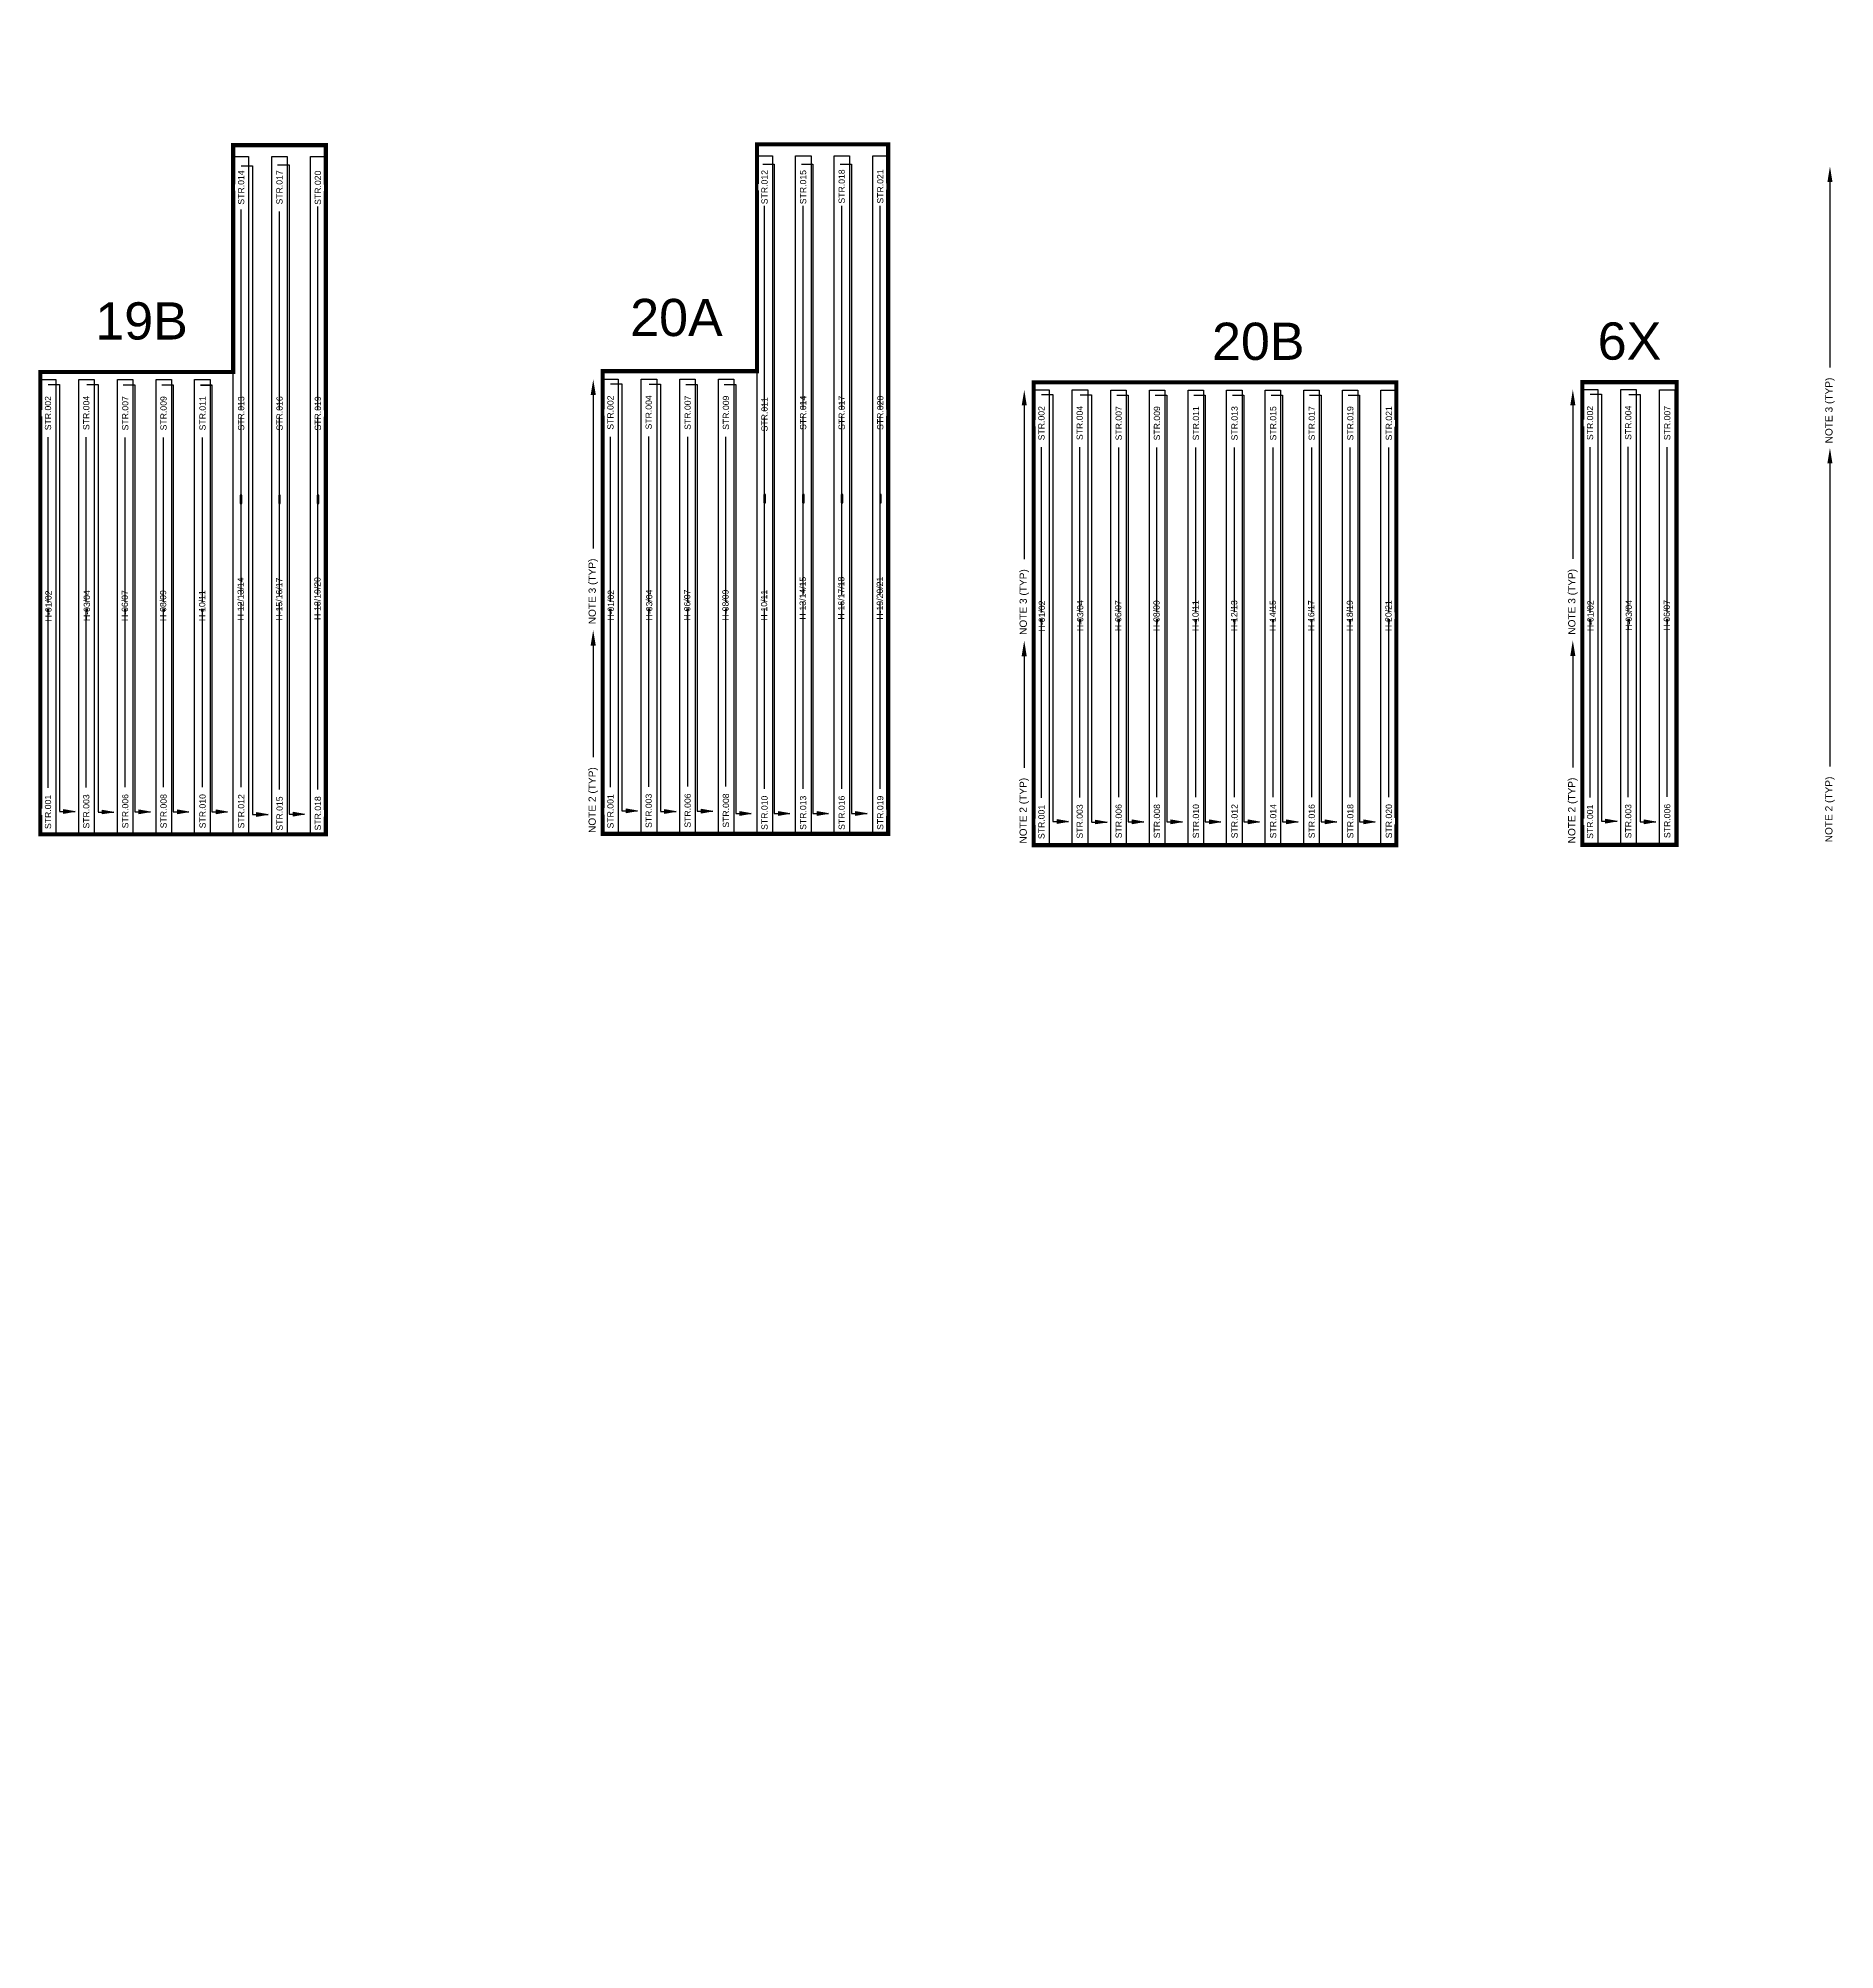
# Model space of a CAD drawing. Header units: inches. Extents: x -4 to 3761, y -12 to 63679.
# Drawn here: x 924 to 1793, y 912 to 1836 of the extents above; entities that cross this region are included whole.
import ezdxf
from ezdxf import colors
from ezdxf.entities.mleader import LeaderData, LeaderLine
from ezdxf.enums import TextEntityAlignment as Align
from ezdxf.math import Vec2, Vec3

# ---------------------------------------------------------------- set-up
doc = ezdxf.new("R2010")
doc.units = ezdxf.units.IN
doc.header["$MEASUREMENT"] = 0
for name, color, linetype in [('E-TEXT', 7, 'Continuous'), ('G-ANNO-TEXT', 1, 'Continuous'), ('JINKO', 210, 'Continuous'), ('PV-LBD ARCHETYPES', 7, 'Continuous'), ('PVcase PV Modules (optimised)', 142, 'Continuous')]:
    doc.layers.add(name, color=color, linetype=linetype)
doc.styles.add('NEI-A', font='arial.ttf')

# ---------------------------------------------------------------- blocks, each defined once
blk = doc.blocks.new('1P87@52DEG F TR ID3 PVBlock')
at = {"layer": 'PVcase PV Modules (optimised)', "color": 0}
for points in [[(0, 0, 0), (0, -327.727, 0), (-7.461, -327.727, 0), (-7.461, 0, 0)], [(-4.10355, -167.724, 0), (-3.35745, -167.724, 0), (-3.35745, -163.724, 0), (-4.10355, -163.724, 0)]]:
    blk.add_polyline3d(points, close=True, dxfattribs=at)
blk.add_polyline3d([(-3.543975, -165.910525, 0), (-3.543975, -165.537475, 0), (-3.7305, -165.724, 0), (-3.917025, -165.537475, 0), (-3.917025, -165.910525, 0)], dxfattribs=at)
blk = doc.blocks.new('1P58@52DEG F TR ID3 PVBlock')
at = {"layer": 'PVcase PV Modules (optimised)', "color": 0}
for points in [[(0, 0, 0), (0, -219.818, 0), (-7.461, -219.818, 0), (-7.461, 0, 0)], [(-4.10355, -111.909, 0), (-3.35745, -111.909, 0), (-3.35745, -107.909, 0), (-4.10355, -107.909, 0)]]:
    blk.add_polyline3d(points, close=True, dxfattribs=at)
blk.add_polyline3d([(-3.543975, -110.095525, 0), (-3.543975, -109.722475, 0), (-3.7305, -109.909, 0), (-3.917025, -109.722475, 0), (-3.917025, -110.095525, 0)], dxfattribs=at)
blk = doc.blocks.new('_ClosedBlank')
at = {"color": 0, "linetype": 'ByBlock', "lineweight": -2}
for p, q in [((-1, 0.17), (0, 0)), ((-1, 0.17), (-1, -0.17)), ((0, 0), (-1, -0.17))]:
    blk.add_line(p, q, dxfattribs=at)
blk = doc.blocks.new('AR')
h = blk.add_hatch(color=256)
h.dxf.hatch_style = 1
h.paths.add_polyline_path([(0, 0.03), (0, -0.03), (0.18, 0)])
at = {"xscale": 0.1800047113158301, "yscale": 0.1800047113158301, "zscale": 0.1800047113158301}
blk.add_blockref('_ClosedBlank', (0.18, 0), dxfattribs=at)

msp = doc.modelspace()

# ---------------------------------------------------------------- linework, layer by layer
at = {"const_width": 2}
for points, elevation in [([(1063.49, 1784.51), (1018.73, 1784.51), (1018.73, 1674.92), (925.47, 1674.92), (925.47, 1451.38), (1063.49, 1451.38)], 0), ([(1335.37, 1784.94), (1271.96, 1784.94), (1271.96, 1675.31), (1197.35, 1675.31), (1197.35, 1451.66), (1335.37, 1451.66)], 0), ([(1405.71, 1446.2), (1581.04, 1446.2), (1581.04, 1669.85), (1405.71, 1669.85)], 5.56), ([(1670.91, 1446.31), (1716.55, 1446.31), (1716.55, 1669.96), (1670.91, 1669.96)], 5.56)]:
    msp.add_lwpolyline(points, close=True, dxfattribs=dict(at, elevation=elevation))
at = {"layer": 'E-TEXT'}
for p, q in [((1040.22, 1775.07, 0), (1045.71, 1775.07, 0)), ((1045.71, 1775.07, 0), (1045.71, 1461.2, 0)), ((1022.57, 1474.19, 0), (1022.57, 1753.38, 0)), ((1041.16, 1473.08, 0), (1041.16, 1752.43, 0)), ((1059.67, 1473.08, 0), (1059.67, 1754.91, 0)), ((1275.59, 1473.37, 0), (1275.59, 1755.2, 0)), ((1294.24, 1473.37, 0), (1294.24, 1755.2, 0)), ((1312.89, 1473.37, 0), (1312.89, 1755.2, 0)), ((1331.55, 1473.37, 0), (1331.55, 1755.2, 0)), ((929.24, 1668.85, 0), (934.73, 1668.85, 0)), ((934.73, 1668.85, 0), (934.73, 1462.54, 0)), ((947.89, 1668.77, 0), (953.39, 1668.77, 0)), ((953.39, 1668.77, 0), (953.39, 1462.25, 0)), ((965.61, 1668.6, 0), (971.11, 1668.6, 0)), ((971.11, 1668.6, 0), (971.11, 1462.37, 0)), ((984.26, 1668.6, 0), (989.76, 1668.6, 0)), ((1002.91, 1668.6, 0), (1008.41, 1668.6, 0)), ((1002.91, 1668.55, 0), (1008.41, 1668.55, 0)), ((1008.41, 1668.6, 0), (1008.41, 1462.37, 0)), ((1201.12, 1669.14, 0), (1206.61, 1669.14, 0)), ((1206.61, 1669.14, 0), (1206.61, 1462.83, 0)), ((1219.77, 1669.05, 0), (1225.27, 1669.05, 0)), ((1225.27, 1669.05, 0), (1225.27, 1462.54, 0)), ((1237.49, 1668.89, 0), (1242.99, 1668.89, 0)), ((1242.99, 1668.89, 0), (1242.99, 1462.65, 0)), ((1256.14, 1668.9, 0), (1261.64, 1668.9, 0)), ((1409.48, 1664.01, 5.56), (1414.98, 1664.01, 5.56)), ((1414.98, 1664.01, 5.56), (1414.98, 1457.7, 5.56)), ((1428.14, 1663.92, 5.56), (1433.63, 1663.92, 5.56)), ((1433.63, 1663.92, 5.56), (1433.63, 1457.41, 5.56)), ((1445.85, 1663.76, 5.56), (1451.35, 1663.76, 5.56)), ((1451.35, 1663.76, 5.56), (1451.35, 1457.52, 5.56)), ((1464.5, 1663.76, 5.56), (1470, 1663.76, 5.56)), ((1483.16, 1663.76, 5.56), (1488.65, 1663.76, 5.56)), ((1488.65, 1663.76, 5.56), (1488.65, 1457.52, 5.56)), ((1501.81, 1663.76, 5.56), (1507.31, 1663.76, 5.56)), ((1520.46, 1663.76, 5.56), (1525.96, 1663.76, 5.56)), ((1539.11, 1663.76, 5.56), (1544.61, 1663.76, 5.56)), ((1557.76, 1663.76, 5.56), (1563.26, 1663.76, 5.56)), ((1674.68, 1664.12, 5.56), (1680.18, 1664.12, 5.56)), ((1680.18, 1664.12, 5.56), (1680.18, 1457.81, 5.56)), ((1693.34, 1664.03, 5.56), (1698.84, 1664.03, 5.56)), ((1698.84, 1664.03, 5.56), (1698.84, 1457.52, 5.56)), ((1716.55, 1663.87, 5.56), (1716.55, 1457.63, 5.56)), ((929.22, 1473.88, 0), (929.22, 1643.33, 0)), ((947.71, 1474.13, 0), (947.71, 1643.44, 0)), ((966.55, 1474.25, 0), (966.55, 1643.28, 0)), ((985.06, 1474.25, 0), (985.06, 1643.28, 0)), ((1003.92, 1474.25, 0), (1003.92, 1643.28, 0)), ((1201.1, 1474.17, 0), (1201.1, 1643.62, 0)), ((1219.59, 1474.42, 0), (1219.59, 1643.72, 0)), ((1238.43, 1474.54, 0), (1238.43, 1643.56, 0)), ((1256.94, 1474.54, 0), (1256.94, 1643.56, 0)), ((1409.46, 1469.04, 5.56), (1409.46, 1638.49, 5.56)), ((1427.95, 1469.29, 5.56), (1427.95, 1638.6, 5.56)), ((1446.79, 1469.41, 5.56), (1446.79, 1638.43, 5.56)), ((1465.3, 1469.41, 5.56), (1465.3, 1638.43, 5.56)), ((1484.16, 1469.41, 5.56), (1484.16, 1638.43, 5.56)), ((1502.81, 1469.41, 5.56), (1502.81, 1638.43, 5.56)), ((1521.47, 1469.41, 5.56), (1521.47, 1638.43, 5.56)), ((1540.12, 1469.41, 5.56), (1540.12, 1638.43, 5.56)), ((1558.77, 1469.41, 5.56), (1558.77, 1638.43, 5.56)), ((1577.42, 1469.41, 5.56), (1577.42, 1638.43, 5.56)), ((1674.67, 1469.15, 5.56), (1674.67, 1638.6, 5.56)), ((1693.15, 1469.4, 5.56), (1693.15, 1638.71, 5.56)), ((1711.99, 1469.52, 5.56), (1711.99, 1638.54, 5.56)), ((934.73, 1462.5, 0), (942.29, 1462.5, 0)), ((953.39, 1462.21, 0), (960.95, 1462.21, 0)), ((971.11, 1462.32, 0), (978.67, 1462.32, 0)), ((1008.41, 1462.32, 0), (1015.97, 1462.32, 0)), ((1045.71, 1461.16, 0), (1053.27, 1461.16, 0)), ((1206.61, 1462.79, 0), (1214.17, 1462.79, 0)), ((1225.27, 1462.49, 0), (1232.83, 1462.49, 0)), ((1242.99, 1462.61, 0), (1250.54, 1462.61, 0)), ((1414.98, 1457.66, 5.56), (1422.54, 1457.66, 5.56)), ((1433.63, 1457.36, 5.56), (1441.19, 1457.36, 5.56)), ((1451.35, 1457.48, 5.56), (1458.91, 1457.48, 5.56)), ((1488.65, 1457.48, 5.56), (1496.21, 1457.48, 5.56)), ((1680.18, 1457.77, 5.56), (1687.74, 1457.77, 5.56)), ((1698.84, 1457.47, 5.56), (1706.39, 1457.47, 5.56))]:
    msp.add_line(p, q, dxfattribs=at)

# ---------------------------------------------------------------- block references
at = {"layer": 'E-TEXT', "xscale": 30.78777906583937, "yscale": 30.78777906583937, "zscale": 30.78777906583937}
for p in [(936.75, 1462.5, 0), (955.41, 1462.21, 0), (973.12, 1462.32, 0), (1010.43, 1462.32, 0), (1047.73, 1461.16, 0), (1208.63, 1462.79, 0), (1227.29, 1462.49, 0), (1245, 1462.61, 0), (1416.99, 1457.66, 5.56), (1435.65, 1457.36, 5.56), (1453.37, 1457.48, 5.56), (1490.67, 1457.48, 5.56), (1682.19, 1457.77, 5.56), (1700.85, 1457.47, 5.56)]:
    msp.add_blockref('AR', p, dxfattribs=at)
at = {"layer": 'JINKO'}
for name, p in [('1P87@52DEG F TR ID3 PVBlock', (1026.19, 1779.04, 0)), ('1P87@52DEG F TR ID3 PVBlock', (1044.84, 1779.04, 0)), ('1P87@52DEG F TR ID3 PVBlock', (1063.49, 1779.04, 0)), ('1P87@52DEG F TR ID3 PVBlock', (1279.42, 1779.39, 0)), ('1P87@52DEG F TR ID3 PVBlock', (1298.07, 1779.39, 0)), ('1P87@52DEG F TR ID3 PVBlock', (1316.72, 1779.39, 0)), ('1P87@52DEG F TR ID3 PVBlock', (1335.37, 1779.39, 0)), ('1P58@52DEG F TR ID3 PVBlock', (932.93, 1671.19, 0)), ('1P58@52DEG F TR ID3 PVBlock', (951.58, 1671.19, 0)), ('1P58@52DEG F TR ID3 PVBlock', (970.23, 1671.19, 0)), ('1P58@52DEG F TR ID3 PVBlock', (988.88, 1671.19, 0)), ('1P58@52DEG F TR ID3 PVBlock', (1007.54, 1671.19, 0)), ('1P58@52DEG F TR ID3 PVBlock', (1204.81, 1671.48, 0)), ('1P58@52DEG F TR ID3 PVBlock', (1223.46, 1671.48, 0)), ('1P58@52DEG F TR ID3 PVBlock', (1242.11, 1671.48, 0)), ('1P58@52DEG F TR ID3 PVBlock', (1260.76, 1671.48, 0)), ('1P58@52DEG F TR ID3 PVBlock', (1413.17, 1666.24, 5.56)), ('1P58@52DEG F TR ID3 PVBlock', (1431.82, 1666.24, 5.56)), ('1P58@52DEG F TR ID3 PVBlock', (1450.48, 1666.13, 5.56)), ('1P58@52DEG F TR ID3 PVBlock', (1469.13, 1666.13, 5.56)), ('1P58@52DEG F TR ID3 PVBlock', (1487.78, 1666.13, 5.56)), ('1P58@52DEG F TR ID3 PVBlock', (1506.43, 1666.13, 5.56)), ('1P58@52DEG F TR ID3 PVBlock', (1525.08, 1666.13, 5.56)), ('1P58@52DEG F TR ID3 PVBlock', (1543.74, 1666.13, 5.56)), ('1P58@52DEG F TR ID3 PVBlock', (1562.39, 1666.13, 5.56)), ('1P58@52DEG F TR ID3 PVBlock', (1581.04, 1666.13, 5.56)), ('1P58@52DEG F TR ID3 PVBlock', (1678.37, 1666.35, 5.56)), ('1P58@52DEG F TR ID3 PVBlock', (1697.02, 1666.35, 5.56)), ('1P58@52DEG F TR ID3 PVBlock', (1715.68, 1666.24, 5.56))]:
    msp.add_blockref(name, p, dxfattribs=at)

# ---------------------------------------------------------------- texts
at = {"layer": 'PV-LBD ARCHETYPES', "style": 'NEI-A'}
for s, p in [('20A', (1210.64, 1692.23, 0)), ('19B', (952.06, 1690.57, 0)), ('20B', (1491.91, 1680.72, 0))]:
    msp.add_text(s, height=18, dxfattribs=at).set_placement(p)
msp.add_text('6X', height=18, dxfattribs=at).set_placement((1693.73, 1689.84, 0), align=Align.MIDDLE_CENTER)

# ---------------------------------------------------------------- leaders
at = {"layer": 'G-ANNO-TEXT'}
ml = msp.add_multileader_mtext('Standard', dxfattribs=at)
ml.set_content('NOTE 3 (TYP)', color=256, style='NEI-A')
ml.set_leader_properties()
ml.build(insert=Vec2(0, 0))
ml.multileader.update_dxf_attribs({"dogleg_length": 0.0625, "arrow_head_size": 7.5, "scale": 60})
ctx = ml.context
ctx.base_point, ctx.scale, ctx.char_height, ctx.arrow_head_size, ctx.landing_gap_size, ctx.plane_origin, ctx.plane_x_axis, ctx.plane_y_axis = Vec3(1790.64, 1634.99, 5.56), 60, 3.5, 7.5, 5.4, Vec3(1868.77, 1565.72, 5.56), Vec3(0, 1), Vec3(-1, 0)
notes = []
notes.append((ctx, [(1, (1, 1, 0), (1790.64, 1680.78, 5.56), (0, -1), 3.75, [(0, [(1790.64, 1774.19, 5.56)], 0, [])])]))
ctx.mtext.insert, ctx.mtext.text_direction, ctx.mtext.rotation, ctx.mtext.width, ctx.mtext.flow_direction = Vec3(1788.37, 1640.39, 5.56), Vec3(0, 1), 1.570796, 1027, 5
ml = msp.add_multileader_mtext('Standard', dxfattribs=at)
ml.set_content('NOTE 3 (TYP)', color=256, style='NEI-A')
ml.set_leader_properties()
ml.build(insert=Vec2(0, 0))
ml.multileader.update_dxf_attribs({"dogleg_length": 0.0625, "arrow_head_size": 7.5, "scale": 60})
ctx = ml.context
ctx.base_point, ctx.scale, ctx.char_height, ctx.arrow_head_size, ctx.landing_gap_size, ctx.plane_origin, ctx.plane_x_axis, ctx.plane_y_axis = Vec3(1192.78, 1547.53, 0), 60, 3.5, 7.5, 5.4, Vec3(1270.91, 1478.26, 0), Vec3(0, 1), Vec3(-1, 0)
notes.append((ctx, [(1, (1, 1, 0), (1192.78, 1593.31, 0), (0, -1), 3.75, [(0, [(1192.78, 1671.34, 0)], 0, [])])]))
ctx.mtext.insert, ctx.mtext.text_direction, ctx.mtext.rotation, ctx.mtext.width, ctx.mtext.flow_direction = Vec3(1190.51, 1552.93, 0), Vec3(0, 1), 1.570796, 1027, 5
ml = msp.add_multileader_mtext('Standard', dxfattribs=at)
ml.set_content('NOTE 3 (TYP)', color=256, style='NEI-A')
ml.set_leader_properties()
ml.build(insert=Vec2(0, 0))
ml.multileader.update_dxf_attribs({"dogleg_length": 0.0625, "arrow_head_size": 7.5, "scale": 60})
ctx = ml.context
ctx.base_point, ctx.scale, ctx.char_height, ctx.arrow_head_size, ctx.landing_gap_size, ctx.plane_origin, ctx.plane_x_axis, ctx.plane_y_axis = Vec3(1401.14, 1542.4, 5.56), 60, 3.5, 7.5, 5.4, Vec3(1479.28, 1473.13, 5.56), Vec3(0, 1), Vec3(-1, 0)
notes.append((ctx, [(1, (1, 1, 0), (1401.14, 1588.19, 5.56), (0, -1), 3.75, [(0, [(1401.14, 1666.21, 5.56)], 0, [])])]))
ctx.mtext.insert, ctx.mtext.text_direction, ctx.mtext.rotation, ctx.mtext.width, ctx.mtext.flow_direction = Vec3(1398.88, 1547.8, 5.56), Vec3(0, 1), 1.570796, 1027, 5
ml = msp.add_multileader_mtext('Standard', dxfattribs=at)
ml.set_content('NOTE 3 (TYP)', color=256, style='NEI-A')
ml.set_leader_properties()
ml.build(insert=Vec2(0, 0))
ml.multileader.update_dxf_attribs({"dogleg_length": 0.0625, "arrow_head_size": 7.5, "scale": 60})
ctx = ml.context
ctx.base_point, ctx.scale, ctx.char_height, ctx.arrow_head_size, ctx.landing_gap_size, ctx.plane_origin, ctx.plane_x_axis, ctx.plane_y_axis = Vec3(1666.34, 1542.51, 5.56), 60, 3.5, 7.5, 5.4, Vec3(1744.48, 1473.24, 5.56), Vec3(0, 1), Vec3(-1, 0)
notes.append((ctx, [(1, (1, 1, 0), (1666.34, 1588.3, 5.56), (0, -1), 3.75, [(0, [(1666.34, 1666.32, 5.56)], 0, [])])]))
ctx.mtext.insert, ctx.mtext.text_direction, ctx.mtext.rotation, ctx.mtext.width, ctx.mtext.flow_direction = Vec3(1664.08, 1547.91, 5.56), Vec3(0, 1), 1.570796, 1027, 5
ml = msp.add_multileader_mtext('Standard', dxfattribs=at)
ml.set_content('NOTE 3 (TYP)', color=256, style='NEI-A')
ml.set_leader_properties()
ml.build(insert=Vec2(0, 0))
ml.multileader.update_dxf_attribs({"dogleg_length": 0.0625, "arrow_head_size": 7.5, "scale": 60})
ctx = ml.context
ctx.base_point, ctx.scale, ctx.char_height, ctx.arrow_head_size, ctx.landing_gap_size, ctx.plane_origin, ctx.plane_x_axis, ctx.plane_y_axis = Vec3(1136.69, 274.89), 60, 3.5, 7.5, 5.4, Vec3(1214.82, 205.62), Vec3(0, 1), Vec3(-1, 0)
notes.append((ctx, [(1, (1, 1, 0), (1136.69, 320.68), (0, -1), 3.75, [(0, [(1136.69, 414.09)], 0, [])])]))
ctx.mtext.insert, ctx.mtext.text_direction, ctx.mtext.rotation, ctx.mtext.width, ctx.mtext.flow_direction = Vec3(1134.42, 280.29), Vec3(0, 1), 1.570796, 1027, 5
ml = msp.add_multileader_mtext('Standard', dxfattribs=at)
ml.set_content('NOTE 2 (TYP)', color=256, style='NEI-A')
ml.set_leader_properties()
ml.build(insert=Vec2(0, 0))
ml.multileader.update_dxf_attribs({"dogleg_length": 0.0625, "arrow_head_size": 7.5, "scale": 60})
ctx = ml.context
ctx.base_point, ctx.scale, ctx.char_height, ctx.arrow_head_size, ctx.landing_gap_size, ctx.plane_origin, ctx.plane_x_axis, ctx.plane_y_axis = Vec3(1192.76, 1446.68, 0), 60, 3.5, 7.5, 5.4, Vec3(1270.9, 1377.41, 0), Vec3(0, 1), Vec3(-1, 0)
notes.append((ctx, [(1, (1, 1, 0), (1192.76, 1492.46, 0), (0, -1), 3.75, [(0, [(1192.76, 1550.15, 0)], 0, [])])]))
ctx.mtext.insert, ctx.mtext.text_direction, ctx.mtext.rotation, ctx.mtext.width, ctx.mtext.flow_direction = Vec3(1190.5, 1452.08, 0), Vec3(0, 1), 1.570796, 55.295, 5
ml = msp.add_multileader_mtext('Standard', dxfattribs=at)
ml.set_content('NOTE 2 (TYP)', color=256, style='NEI-A')
ml.set_leader_properties()
ml.build(insert=Vec2(0, 0))
ml.multileader.update_dxf_attribs({"dogleg_length": 0.0625, "arrow_head_size": 7.5, "scale": 60})
ctx = ml.context
ctx.base_point, ctx.scale, ctx.char_height, ctx.arrow_head_size, ctx.landing_gap_size, ctx.plane_origin, ctx.plane_x_axis, ctx.plane_y_axis = Vec3(1401.12, 1441.55, 5.56), 60, 3.5, 7.5, 5.4, Vec3(1479.26, 1372.28, 5.56), Vec3(0, 1), Vec3(-1, 0)
notes.append((ctx, [(1, (1, 1, 0), (1401.12, 1487.33, 5.56), (0, -1), 3.75, [(0, [(1401.12, 1545.02, 5.56)], 0, [])])]))
ctx.mtext.insert, ctx.mtext.text_direction, ctx.mtext.rotation, ctx.mtext.width, ctx.mtext.flow_direction = Vec3(1398.86, 1446.95, 5.56), Vec3(0, 1), 1.570796, 55.295, 5
ml = msp.add_multileader_mtext('Standard', dxfattribs=at)
ml.set_content('NOTE 2 (TYP)', color=256, style='NEI-A')
ml.set_leader_properties()
ml.build(insert=Vec2(0, 0))
ml.multileader.update_dxf_attribs({"dogleg_length": 0.0625, "arrow_head_size": 7.5, "scale": 60})
ctx = ml.context
ctx.base_point, ctx.scale, ctx.char_height, ctx.arrow_head_size, ctx.landing_gap_size, ctx.plane_origin, ctx.plane_x_axis, ctx.plane_y_axis = Vec3(1666.33, 1441.66, 5.56), 60, 3.5, 7.5, 5.4, Vec3(1744.46, 1372.39, 5.56), Vec3(0, 1), Vec3(-1, 0)
notes.append((ctx, [(1, (1, 1, 0), (1666.33, 1487.44, 5.56), (0, -1), 3.75, [(0, [(1666.33, 1545.13, 5.56)], 0, [])])]))
ctx.mtext.insert, ctx.mtext.text_direction, ctx.mtext.rotation, ctx.mtext.width, ctx.mtext.flow_direction = Vec3(1664.06, 1447.06, 5.56), Vec3(0, 1), 1.570796, 55.295, 5
ml = msp.add_multileader_mtext('Standard', dxfattribs=at)
ml.set_content('NOTE 2 (TYP)', color=256, style='NEI-A')
ml.set_leader_properties()
ml.build(insert=Vec2(0, 0))
ml.multileader.update_dxf_attribs({"dogleg_length": 0.0625, "arrow_head_size": 7.5, "scale": 60})
ctx = ml.context
ctx.base_point, ctx.scale, ctx.char_height, ctx.arrow_head_size, ctx.landing_gap_size, ctx.plane_origin, ctx.plane_x_axis, ctx.plane_y_axis = Vec3(1790.62, 1442.16, 5.56), 60, 3.5, 7.5, 5.4, Vec3(1868.75, 1372.89, 5.56), Vec3(0, 1), Vec3(-1, 0)
notes.append((ctx, [(1, (1, 1, 0), (1790.62, 1487.94, 5.56), (0, -1), 3.75, [(0, [(1790.62, 1638.17, 5.56)], 0, [])])]))
ctx.mtext.insert, ctx.mtext.text_direction, ctx.mtext.rotation, ctx.mtext.width, ctx.mtext.flow_direction = Vec3(1788.35, 1447.56, 5.56), Vec3(0, 1), 1.570796, 55.295, 5
ml = msp.add_multileader_mtext('Standard', dxfattribs=at)
ml.set_content('NOTE 2 (TYP)', color=256, style='NEI-A')
ml.set_leader_properties()
ml.build(insert=Vec2(0, 0))
ml.multileader.update_dxf_attribs({"dogleg_length": 0.0625, "arrow_head_size": 7.5, "scale": 60})
ctx = ml.context
ctx.base_point, ctx.scale, ctx.char_height, ctx.arrow_head_size, ctx.landing_gap_size, ctx.plane_origin, ctx.plane_x_axis, ctx.plane_y_axis = Vec3(1136.67, 82.06), 60, 3.5, 7.5, 5.4, Vec3(1214.8, 12.79), Vec3(0, 1), Vec3(-1, 0)
notes.append((ctx, [(1, (1, 1, 0), (1136.67, 127.84), (0, -1), 3.75, [(0, [(1136.67, 278.06)], 0, [])])]))
ctx.mtext.insert, ctx.mtext.text_direction, ctx.mtext.rotation, ctx.mtext.width, ctx.mtext.flow_direction = Vec3(1134.4, 87.46), Vec3(0, 1), 1.570796, 55.295, 5
for ctx, leaders in notes:
    for number, flags, end, landing, length, lines in leaders:
        leader = LeaderData()
        leader.index, (leader.has_last_leader_line, leader.has_dogleg_vector, leader.attachment_direction) = number, flags
        leader.last_leader_point, leader.dogleg_vector, leader.dogleg_length = Vec3(end), Vec3(landing), length
        for number, points, colour, breaks in lines:
            line = LeaderLine()
            line.index, line.vertices, line.color, line.breaks = number, Vec3.list(points), colors.encode_raw_color(colour), breaks
            leader.lines.append(line)
        ctx.leaders.append(leader)

# ---------------------------------------------------------------- next in the draw order: texts
at = {"layer": 'G-ANNO-TEXT', "char_height": 3, "attachment_point": 5, "rotation": 90, "style": 'NEI-A', "bg_fill": 3, "box_fill_scale": 1.5, "bg_fill_color": 256, "bg_fill_transparency": 0}
for s, width, insert in [('STR.014', 0.0963, (1022.57, 1764.05, 0)), ('STR.017', 0.0823, (1041.09, 1764.1, 0)), ('STR.020', 0.0963, (1059.67, 1763.94, 0)), ('STR.012', 0.0963, (1275.59, 1764.23, 0)), ('STR.015', 0.0963, (1294.24, 1764.23, 0)), ('STR.018', 0.0963, (1312.89, 1764.54, 0)), ('STR.021', 0.0963, (1331.55, 1764.54, 0)), ('STR.004', 0.0963, (947.71, 1655.08, 0)), ('STR.002', 0.0963, (1201.1, 1655.26, 0)), ('STR.004', 0.0963, (1219.59, 1655.37, 0)), ('STR.007', 0.0963, (1238.43, 1655.2, 0)), ('STR.009', 0.0963, (1256.94, 1655.2, 0)), ('STR.014', 0.0963, (1294.24, 1655.14, 0)), ('STR.017', 0.0963, (1312.89, 1655.14, 0)), ('STR.020', 0.0963, (1331.55, 1655.14, 0)), ('STR.002', 0.0963, (929.22, 1654.97, 0)), ('STR.007', 0.0963, (966.55, 1654.92, 0)), ('STR.009', 0.0963, (985.06, 1654.92, 0)), ('STR.011', 0.0963, (1003.92, 1654.92, 0)), ('STR.013', 0.0963, (1022.57, 1654.86, 0)), ('STR.016', 0.0963, (1041.16, 1654.86, 0)), ('STR.019', 0.0963, (1059.67, 1654.85, 0)), ('STR.011', 0.0963, (1275.59, 1654.44, 0)), ('STR.002', 0.0963, (1409.46, 1650.13, 5.56)), ('STR.004', 0.0963, (1427.95, 1650.24, 5.56)), ('STR.007', 0.0963, (1446.79, 1650.08, 5.56)), ('STR.009', 0.0963, (1465.3, 1650.08, 5.56)), ('STR.011', 0.0963, (1484.16, 1650.08, 5.56)), ('STR.013', 0.0963, (1502.81, 1650.08, 5.56)), ('STR.015', 0.0963, (1521.47, 1650.08, 5.56)), ('STR.017', 0.0963, (1540.12, 1650.08, 5.56)), ('STR.019', 0.0963, (1558.77, 1650.08, 5.56)), ('STR.021', 0.0963, (1577.42, 1650.08, 5.56)), ('STR.002', 0.0963, (1674.67, 1650.24, 5.56)), ('STR.004', 0.0963, (1693.15, 1650.35, 5.56)), ('STR.007', 0.0963, (1711.99, 1650.19, 5.56)), ('STR.001', 0.0823, (929.22, 1462.24, 0)), ('STR.003', 0.0823, (947.71, 1462.49, 0)), ('STR.006', 0.0823, (966.55, 1462.61, 0)), ('STR.008', 0.0823, (985.06, 1462.61, 0)), ('STR.018', 0.0963, (1059.67, 1461.55, 0)), ('STR.001', 0.0823, (1201.1, 1462.53, 0)), ('STR.003', 0.0823, (1219.59, 1462.78, 0)), ('STR.006', 0.0823, (1238.43, 1462.9, 0)), ('STR.008', 0.0823, (1256.94, 1462.9, 0)), ('STR.001', 0.0823, (1409.46, 1457.4, 5.56)), ('STR.003', 0.0823, (1427.95, 1457.65, 5.56)), ('STR.006', 0.0823, (1446.79, 1457.77, 5.56)), ('STR.008', 0.0823, (1465.3, 1457.77, 5.56)), ('STR.012', 0.0823, (1502.81, 1457.77, 5.56)), ('STR.001', 0.0823, (1674.67, 1457.51, 5.56)), ('STR.003', 0.0823, (1693.15, 1457.76, 5.56)), ('STR.006', 0.0823, (1711.99, 1457.88, 5.56))]:
    msp.add_mtext_dynamic_manual_height_columns(s, width=width, gutter_width=0.561, heights=[0], dxfattribs=dict(at, insert=insert))
at = {"layer": 'G-ANNO-TEXT', "char_height": 3, "width": 0.0823, "attachment_point": 5, "rotation": 90, "style": 'NEI-A', "bg_fill": 3, "box_fill_scale": 1.5, "bg_fill_color": 256, "bg_fill_transparency": 0}
for s, insert in [('H-12/13/14', (1022.36, 1565.2, 0)), ('H-15/16/17', (1040.95, 1565.12, 0)), ('H-18/19/20', (1059.46, 1565.38, 0)), ('H-13/14/15', (1294.04, 1565.56, 0)), ('H-16/17/18', (1312.69, 1565.56, 0)), ('H-19/20/21', (1331.34, 1565.56, 0)), ('H-01/02', (929.43, 1561.81, 0)), ('H-03/04', (947.97, 1561.96, 0)), ('H-06/07', (966.34, 1561.96, 0)), ('H-08/09', (984.85, 1561.96, 0)), ('H-10/11', (1003.71, 1561.96, 0)), ('H-01/02', (1201.31, 1562.09, 0)), ('H-03/04', (1219.84, 1562.24, 0)), ('H-06/07', (1238.22, 1562.24, 0)), ('H-08/09', (1256.73, 1562.24, 0)), ('H-10/11', (1275.38, 1562.13, 0)), ('H-01/02', (1409.67, 1556.96, 5.56)), ('H-03/04', (1428.21, 1557.11, 5.56)), ('H-06/07', (1446.59, 1557.11, 5.56)), ('H-08/09', (1465.1, 1557.11, 5.56)), ('H-10/11', (1483.96, 1557.11, 5.56)), ('H-12/13', (1502.61, 1557.11, 5.56)), ('H-14/15', (1521.26, 1557.11, 5.56)), ('H-16/17', (1539.91, 1557.11, 5.56)), ('H-18/19', (1558.56, 1557.11, 5.56)), ('H-20/21', (1577.22, 1557.11, 5.56)), ('H-01/02', (1674.87, 1557.07, 5.56)), ('H-03/04', (1693.41, 1557.23, 5.56)), ('H-06/07', (1711.79, 1557.23, 5.56))]:
    msp.add_mtext(s, dxfattribs=dict(at, insert=insert))

# ---------------------------------------------------------------- next in the draw order: linework, layer by layer
at = {"layer": 'E-TEXT'}
for p, q in [((1022.5, 1774.54, 0), (1028, 1774.54, 0)), ((1274.79, 1775.31, 0), (1280.29, 1775.31, 0)), ((1293.44, 1775.38, 0), (1298.94, 1775.38, 0)), ((1312.1, 1775.38, 0), (1317.59, 1775.38, 0)), ((989.76, 1668.6, 0), (989.76, 1462.37, 0)), ((1261.64, 1668.9, 0), (1261.64, 1461.49, 0)), ((1470, 1663.76, 5.56), (1470, 1457.52, 5.56)), ((1507.31, 1663.76, 5.56), (1507.31, 1457.52, 5.56)), ((989.76, 1462.32, 0), (997.32, 1462.32, 0)), ((1261.64, 1461.44, 0), (1269.2, 1461.44, 0)), ((1470, 1457.48, 5.56), (1477.56, 1457.48, 5.56)), ((1507.31, 1457.48, 5.56), (1514.86, 1457.48, 5.56))]:
    msp.add_line(p, q, dxfattribs=at)

# ---------------------------------------------------------------- next in the draw order: block references
at = {"layer": 'E-TEXT', "xscale": 30.78777906583937, "yscale": 30.78777906583937, "zscale": 30.78777906583937}
for p in [(991.78, 1462.32, 0), (1263.65, 1461.44, 0), (1472.02, 1457.48, 5.56), (1509.32, 1457.48, 5.56)]:
    msp.add_blockref('AR', p, dxfattribs=at)

# ---------------------------------------------------------------- next in the draw order: leaders
at = {"layer": 'G-ANNO-TEXT'}
ml = msp.add_multileader_mtext('Standard', dxfattribs=at)
ml.set_content('NOTE 3 (TYP)', color=256, style='NEI-A')
ml.set_leader_properties()
ml.build(insert=Vec2(0, 0))
ml.multileader.update_dxf_attribs({"dogleg_length": 0.0625, "arrow_head_size": 7.5, "scale": 60})
ctx = ml.context
ctx.base_point, ctx.scale, ctx.char_height, ctx.arrow_head_size, ctx.landing_gap_size, ctx.plane_origin, ctx.plane_x_axis, ctx.plane_y_axis = Vec3(960, 271.36), 60, 3.5, 7.5, 5.4, Vec3(1038.14, 202.09), Vec3(0, 1), Vec3(-1, 0)
notes = []
notes.append((ctx, [(1, (1, 1, 0), (960, 317.14), (0, -1), 3.75, [(0, [(960, 410.56)], 0, [])])]))
ctx.mtext.insert, ctx.mtext.text_direction, ctx.mtext.rotation, ctx.mtext.width, ctx.mtext.flow_direction = Vec3(957.74, 276.76), Vec3(0, 1), 1.570796, 1027, 5
ml = msp.add_multileader_mtext('Standard', dxfattribs=at)
ml.set_content('NOTE 2 (TYP)', color=256, style='NEI-A')
ml.set_leader_properties()
ml.build(insert=Vec2(0, 0))
ml.multileader.update_dxf_attribs({"dogleg_length": 0.0625, "arrow_head_size": 7.5, "scale": 60})
ctx = ml.context
ctx.base_point, ctx.scale, ctx.char_height, ctx.arrow_head_size, ctx.landing_gap_size, ctx.plane_origin, ctx.plane_x_axis, ctx.plane_y_axis = Vec3(959.99, 78.52), 60, 3.5, 7.5, 5.4, Vec3(1038.12, 9.25), Vec3(0, 1), Vec3(-1, 0)
notes.append((ctx, [(1, (1, 1, 0), (959.99, 124.3), (0, -1), 3.75, [(0, [(959.99, 274.53)], 0, [])])]))
ctx.mtext.insert, ctx.mtext.text_direction, ctx.mtext.rotation, ctx.mtext.width, ctx.mtext.flow_direction = Vec3(957.72, 83.92), Vec3(0, 1), 1.570796, 55.295, 5
for ctx, leaders in notes:
    for number, flags, end, landing, length, lines in leaders:
        leader = LeaderData()
        leader.index, (leader.has_last_leader_line, leader.has_dogleg_vector, leader.attachment_direction) = number, flags
        leader.last_leader_point, leader.dogleg_vector, leader.dogleg_length = Vec3(end), Vec3(landing), length
        for number, points, colour, breaks in lines:
            line = LeaderLine()
            line.index, line.vertices, line.color, line.breaks = number, Vec3.list(points), colors.encode_raw_color(colour), breaks
            leader.lines.append(line)
        ctx.leaders.append(leader)

# ---------------------------------------------------------------- next in the draw order: texts
at = {"layer": 'G-ANNO-TEXT', "char_height": 3, "attachment_point": 5, "rotation": 90, "style": 'NEI-A', "bg_fill": 3, "box_fill_scale": 1.5, "bg_fill_color": 256, "bg_fill_transparency": 0}
for s, width, insert in [('STR.010', 0.0823, (1003.92, 1462.61, 0)), ('STR.010', 0.0963, (1275.59, 1461.83, 0)), ('STR.010', 0.0823, (1484.16, 1457.77, 5.56)), ('STR.014', 0.0823, (1521.47, 1457.77, 5.56))]:
    msp.add_mtext_dynamic_manual_height_columns(s, width=width, gutter_width=0.561, heights=[0], dxfattribs=dict(at, insert=insert))

# ---------------------------------------------------------------- next in the draw order: linework, layer by layer
at = {"layer": 'E-TEXT'}
for p, q in [((1280.29, 1775.31, 0), (1280.29, 1461.49, 0)), ((1008.41, 1668.55, 0), (1008.41, 1462.31, 0)), ((1525.96, 1663.76, 5.56), (1525.96, 1457.52, 5.56)), ((1008.41, 1462.26, 0), (1015.97, 1462.26, 0)), ((1280.29, 1461.44, 0), (1287.85, 1461.44, 0)), ((1525.96, 1457.48, 5.56), (1533.52, 1457.48, 5.56))]:
    msp.add_line(p, q, dxfattribs=at)

# ---------------------------------------------------------------- next in the draw order: block references
at = {"layer": 'E-TEXT', "xscale": 30.78777906583937, "yscale": 30.78777906583937, "zscale": 30.78777906583937}
for p in [(1010.43, 1462.26, 0), (1282.31, 1461.44, 0), (1527.97, 1457.48, 5.56)]:
    msp.add_blockref('AR', p, dxfattribs=at)

# ---------------------------------------------------------------- next in the draw order: leaders
at = {"layer": 'G-ANNO-TEXT'}
ml = msp.add_multileader_mtext('Standard', dxfattribs=at)
ml.set_content('NOTE 3 (TYP)', color=256, style='NEI-A')
ml.set_leader_properties()
ml.build(insert=Vec2(0, 0))
ml.multileader.update_dxf_attribs({"dogleg_length": 0.0625, "arrow_head_size": 7.5, "scale": 60})
ctx = ml.context
ctx.base_point, ctx.scale, ctx.char_height, ctx.arrow_head_size, ctx.landing_gap_size, ctx.plane_origin, ctx.plane_x_axis, ctx.plane_y_axis = Vec3(1008.94, 697.26, -0.13), 60, 3.5, 7.5, 5.4, Vec3(1087.07, 627.99, -0.13), Vec3(0, 1), Vec3(-1, 0)
notes = []
notes.append((ctx, [(1, (1, 1, 0), (1008.94, 743.05, -0.13), (0, -1), 3.75, [(0, [(1008.94, 821.07, -0.13)], 0, [])])]))
ctx.mtext.insert, ctx.mtext.text_direction, ctx.mtext.rotation, ctx.mtext.width, ctx.mtext.flow_direction = Vec3(1006.67, 702.66, -0.13), Vec3(0, 1), 1.570796, 1027, 5
ml = msp.add_multileader_mtext('Standard', dxfattribs=at)
ml.set_content('NOTE 2 (TYP)', color=256, style='NEI-A')
ml.set_leader_properties()
ml.build(insert=Vec2(0, 0))
ml.multileader.update_dxf_attribs({"dogleg_length": 0.0625, "arrow_head_size": 7.5, "scale": 60})
ctx = ml.context
ctx.base_point, ctx.scale, ctx.char_height, ctx.arrow_head_size, ctx.landing_gap_size, ctx.plane_origin, ctx.plane_x_axis, ctx.plane_y_axis = Vec3(1008.92, 596.41, -0.13), 60, 3.5, 7.5, 5.4, Vec3(1087.06, 527.14, -0.13), Vec3(0, 1), Vec3(-1, 0)
notes.append((ctx, [(1, (1, 1, 0), (1008.92, 642.19, -0.13), (0, -1), 3.75, [(0, [(1008.92, 699.88, -0.13)], 0, [])])]))
ctx.mtext.insert, ctx.mtext.text_direction, ctx.mtext.rotation, ctx.mtext.width, ctx.mtext.flow_direction = Vec3(1006.66, 601.81, -0.13), Vec3(0, 1), 1.570796, 55.295, 5
for ctx, leaders in notes:
    for number, flags, end, landing, length, lines in leaders:
        leader = LeaderData()
        leader.index, (leader.has_last_leader_line, leader.has_dogleg_vector, leader.attachment_direction) = number, flags
        leader.last_leader_point, leader.dogleg_vector, leader.dogleg_length = Vec3(end), Vec3(landing), length
        for number, points, colour, breaks in lines:
            line = LeaderLine()
            line.index, line.vertices, line.color, line.breaks = number, Vec3.list(points), colors.encode_raw_color(colour), breaks
            leader.lines.append(line)
        ctx.leaders.append(leader)

# ---------------------------------------------------------------- next in the draw order: texts
at = {"layer": 'G-ANNO-TEXT', "char_height": 3, "attachment_point": 5, "rotation": 90, "style": 'NEI-A', "bg_fill": 3, "box_fill_scale": 1.5, "bg_fill_color": 256, "bg_fill_transparency": 0}
for s, width, insert in [('STR.012', 0.0823, (1022.57, 1462.55, 0)), ('STR.013', 0.0963, (1294.24, 1461.83, 0)), ('STR.016', 0.0823, (1540.12, 1457.77, 5.56))]:
    msp.add_mtext_dynamic_manual_height_columns(s, width=width, gutter_width=0.561, heights=[0], dxfattribs=dict(at, insert=insert))

# ---------------------------------------------------------------- next in the draw order: linework, layer by layer
at = {"layer": 'E-TEXT'}
for p, q in [((1028, 1774.54, 0), (1028, 1461.08, 0)), ((1298.94, 1775.38, 0), (1298.94, 1461.49, 0)), ((1544.61, 1663.76, 5.56), (1544.61, 1457.52, 5.56)), ((1028, 1461.04, 0), (1035.56, 1461.04, 0)), ((1298.94, 1461.44, 0), (1306.5, 1461.44, 0)), ((1544.61, 1457.48, 5.56), (1552.17, 1457.48, 5.56))]:
    msp.add_line(p, q, dxfattribs=at)

# ---------------------------------------------------------------- next in the draw order: block references
at = {"layer": 'E-TEXT', "xscale": 30.78777906583937, "yscale": 30.78777906583937, "zscale": 30.78777906583937}
for p in [(1030.02, 1461.04, 0), (1300.96, 1461.44, 0), (1546.63, 1457.48, 5.56)]:
    msp.add_blockref('AR', p, dxfattribs=at)

# ---------------------------------------------------------------- next in the draw order: texts
at = {"layer": 'G-ANNO-TEXT', "char_height": 3, "attachment_point": 5, "rotation": 90, "style": 'NEI-A', "bg_fill": 3, "box_fill_scale": 1.5, "bg_fill_color": 256, "bg_fill_transparency": 0}
for s, width, insert in [('STR.015', 0.0963, (1041.16, 1461.48, 0)), ('STR.016', 0.0963, (1312.89, 1461.83, 0)), ('STR.018', 0.0823, (1558.77, 1457.77, 5.56))]:
    msp.add_mtext_dynamic_manual_height_columns(s, width=width, gutter_width=0.561, heights=[0], dxfattribs=dict(at, insert=insert))

# ---------------------------------------------------------------- next in the draw order: linework, layer by layer
at = {"layer": 'E-TEXT'}
for p, q in [((1317.59, 1775.38, 0), (1317.59, 1461.49, 0)), ((1563.26, 1663.76, 5.56), (1563.26, 1457.52, 5.56)), ((1317.59, 1461.44, 0), (1325.15, 1461.44, 0)), ((1563.26, 1457.48, 5.56), (1570.82, 1457.48, 5.56))]:
    msp.add_line(p, q, dxfattribs=at)

# ---------------------------------------------------------------- next in the draw order: block references
at = {"layer": 'E-TEXT', "xscale": 30.78777906583937, "yscale": 30.78777906583937, "zscale": 30.78777906583937}
for p in [(1319.61, 1461.44, 0), (1565.28, 1457.48, 5.56)]:
    msp.add_blockref('AR', p, dxfattribs=at)

# ---------------------------------------------------------------- next in the draw order: texts
at = {"layer": 'G-ANNO-TEXT', "char_height": 3, "attachment_point": 5, "rotation": 90, "style": 'NEI-A', "bg_fill": 3, "box_fill_scale": 1.5, "bg_fill_color": 256, "bg_fill_transparency": 0}
for s, width, insert in [('STR.019', 0.0963, (1331.55, 1461.83, 0)), ('STR.020', 0.0823, (1577.42, 1457.77, 5.56))]:
    msp.add_mtext_dynamic_manual_height_columns(s, width=width, gutter_width=0.561, heights=[0], dxfattribs=dict(at, insert=insert))

doc.saveas('drawing.dxf')
